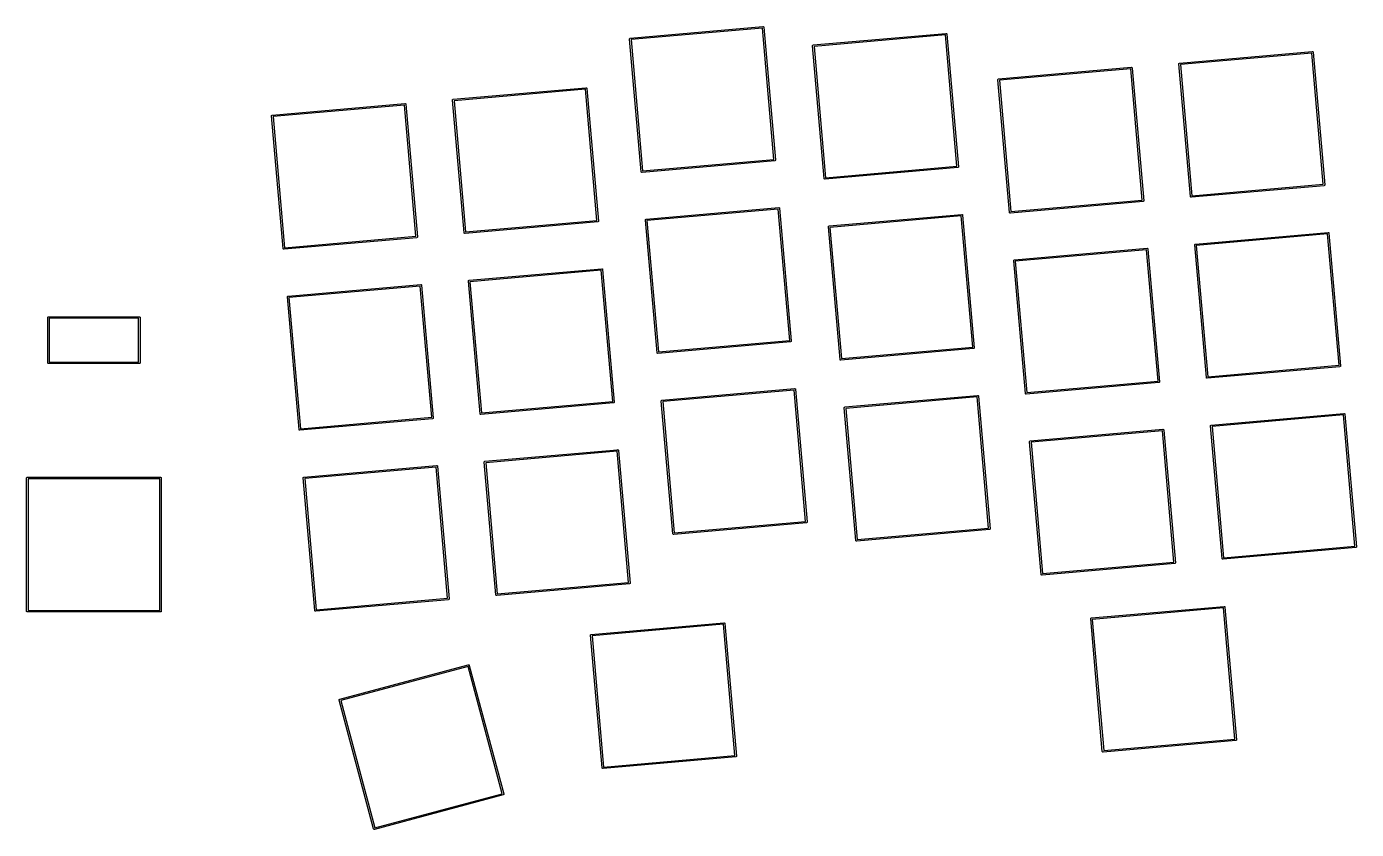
# Model space of a CAD drawing. Extents: x 75 to 340, y -186 to -102.
# Drawn here: x 200.1 to 339.5, y -185.8 to -101.7 of the extents above; entities that cross this region are included whole.
import ezdxf

# ---------------------------------------------------------------- set-up
doc = ezdxf.new("R2010")
doc.units = 0
doc.header["$MEASUREMENT"] = 0
doc.layers.add('BLACK', color=7, linetype='CONTINUOUS')

msp = doc.modelspace()

# ---------------------------------------------------------------- linework, layer by layer
at = {"layer": 'BLACK', "linetype": 'CONTINUOUS'}
for p, q in [((263.409, -102.878), (277.318, -101.661)), ((277.318, -101.661), (277.322, -101.661)), ((277.322, -101.661), (277.337, -101.661)), ((277.337, -101.661), (277.351, -101.664)), ((277.351, -101.664), (277.365, -101.67)), ((277.365, -101.67), (277.378, -101.678)), ((277.378, -101.678), (277.388, -101.689)), ((277.388, -101.689), (277.396, -101.702)), ((277.396, -101.702), (277.401, -101.714)), ((277.401, -101.714), (277.402, -101.716)), ((277.402, -101.716), (277.405, -101.73)), ((277.405, -101.73), (277.405, -101.734)), ((277.405, -101.734), (278.622, -115.643)), ((263.335, -102.946), (263.339, -102.932)), ((263.335, -102.961), (263.335, -102.946)), ((263.336, -102.965), (263.335, -102.961)), ((264.553, -116.874), (263.336, -102.965)), ((263.339, -102.932), (263.344, -102.918)), ((263.344, -102.918), (263.353, -102.905)), ((263.353, -102.905), (263.364, -102.895)), ((263.364, -102.895), (263.376, -102.887)), ((263.376, -102.887), (263.39, -102.881)), ((263.39, -102.881), (263.401, -102.879)), ((263.401, -102.879), (263.405, -102.878)), ((263.401, -102.879), (263.401, -102.879)), ((263.405, -102.878), (263.409, -102.878)), ((277.259, -101.82), (263.494, -103.024)), ((263.494, -103.024), (264.698, -116.789)), ((278.463, -115.585), (277.259, -101.82)), ((282.594, -103.59), (296.503, -102.373)), ((296.444, -102.531), (282.679, -103.736)), ((297.648, -116.296), (296.444, -102.531)), ((296.503, -102.373), (296.507, -102.373)), ((296.507, -102.373), (296.522, -102.373)), ((296.522, -102.373), (296.536, -102.376)), ((296.536, -102.376), (296.55, -102.382)), ((296.55, -102.382), (296.563, -102.39)), ((296.563, -102.39), (296.573, -102.401)), ((296.573, -102.401), (296.581, -102.413)), ((296.581, -102.413), (296.586, -102.426)), ((296.586, -102.426), (296.587, -102.427)), ((296.587, -102.427), (296.59, -102.442)), ((296.59, -102.442), (296.59, -102.446)), ((296.59, -102.446), (297.807, -116.355)), ((282.52, -103.673), (282.521, -103.658)), ((282.521, -103.677), (282.52, -103.673)), ((282.521, -103.658), (282.524, -103.643)), ((283.738, -117.586), (282.521, -103.677)), ((282.524, -103.643), (282.53, -103.63)), ((282.53, -103.63), (282.538, -103.617)), ((282.538, -103.617), (282.549, -103.607)), ((282.549, -103.607), (282.561, -103.598)), ((282.561, -103.598), (282.575, -103.593)), ((282.575, -103.593), (282.586, -103.591)), ((282.586, -103.591), (282.59, -103.59)), ((282.586, -103.591), (282.586, -103.591)), ((282.59, -103.59), (282.594, -103.59)), ((282.679, -103.736), (283.883, -117.501)), ((321.005, -105.488), (334.915, -104.271)), ((334.856, -104.43), (321.091, -105.634)), ((336.06, -118.195), (334.856, -104.43)), ((334.915, -104.271), (334.918, -104.271)), ((334.918, -104.271), (334.933, -104.271)), ((334.933, -104.271), (334.948, -104.274)), ((334.948, -104.274), (334.962, -104.28)), ((334.962, -104.28), (334.974, -104.288)), ((334.974, -104.288), (334.985, -104.299)), ((334.985, -104.299), (334.993, -104.312)), ((334.993, -104.312), (334.998, -104.324)), ((334.998, -104.324), (334.999, -104.326)), ((334.999, -104.326), (335.001, -104.34)), ((335.001, -104.34), (335.001, -104.344)), ((335.001, -104.344), (336.218, -118.253)), ((302.028, -107.149), (315.937, -105.932)), ((315.937, -105.932), (315.941, -105.931)), ((315.941, -105.931), (315.956, -105.931)), ((315.956, -105.931), (315.971, -105.934)), ((315.971, -105.934), (315.984, -105.94)), ((315.984, -105.94), (315.997, -105.949)), ((315.997, -105.949), (316.007, -105.959)), ((316.007, -105.959), (316.015, -105.972)), ((320.932, -105.556), (320.935, -105.542)), ((320.932, -105.571), (320.932, -105.556)), ((320.933, -105.575), (320.932, -105.571)), ((322.15, -119.484), (320.933, -105.575)), ((320.935, -105.542), (320.941, -105.528)), ((320.941, -105.528), (320.95, -105.515)), ((320.95, -105.515), (320.96, -105.505)), ((320.96, -105.505), (320.973, -105.497)), ((320.973, -105.497), (320.987, -105.491)), ((320.987, -105.491), (320.998, -105.489)), ((320.998, -105.489), (321.002, -105.488)), ((320.998, -105.489), (320.998, -105.489)), ((321.002, -105.488), (321.005, -105.488)), ((321.091, -105.634), (322.295, -119.399)), ((301.954, -107.232), (301.955, -107.217)), ((301.955, -107.235), (301.954, -107.232)), ((301.955, -107.217), (301.958, -107.202)), ((303.172, -121.145), (301.955, -107.235)), ((301.958, -107.202), (301.964, -107.188)), ((301.964, -107.188), (301.972, -107.176)), ((301.972, -107.176), (301.983, -107.165)), ((301.983, -107.165), (301.995, -107.157)), ((301.995, -107.157), (302.009, -107.151)), ((302.009, -107.151), (302.02, -107.149)), ((302.02, -107.149), (302.02, -107.149)), ((302.02, -107.149), (302.024, -107.149)), ((302.024, -107.149), (302.028, -107.149)), ((315.878, -106.09), (302.113, -107.294)), ((302.113, -107.294), (303.318, -121.059)), ((317.083, -119.855), (315.878, -106.09)), ((316.015, -105.972), (316.02, -105.984)), ((316.02, -105.984), (316.021, -105.986)), ((316.021, -105.986), (316.024, -106.001)), ((316.024, -106.001), (316.024, -106.004)), ((316.024, -106.004), (317.241, -119.914)), ((244.846, -109.283), (258.756, -108.066)), ((258.697, -108.224), (244.932, -109.428)), ((259.901, -121.989), (258.697, -108.224)), ((258.756, -108.066), (258.759, -108.065)), ((258.759, -108.065), (258.774, -108.066)), ((258.774, -108.066), (258.789, -108.069)), ((258.789, -108.069), (258.803, -108.075)), ((258.803, -108.075), (258.815, -108.083)), ((258.815, -108.083), (258.826, -108.094)), ((258.826, -108.094), (258.834, -108.106)), ((258.834, -108.106), (258.839, -108.119)), ((258.839, -108.119), (258.84, -108.12)), ((258.84, -108.12), (258.842, -108.135)), ((258.842, -108.135), (258.842, -108.139)), ((258.842, -108.139), (260.059, -122.048)), ((225.869, -110.943), (239.778, -109.726)), ((239.719, -109.885), (225.954, -111.089)), ((240.923, -123.65), (239.719, -109.885)), ((239.778, -109.726), (239.782, -109.726)), ((239.782, -109.726), (239.797, -109.726)), ((239.797, -109.726), (239.812, -109.729)), ((239.812, -109.729), (239.825, -109.735)), ((239.825, -109.735), (239.838, -109.743)), ((239.838, -109.743), (239.848, -109.754)), ((239.848, -109.754), (239.856, -109.767)), ((239.856, -109.767), (239.861, -109.779)), ((239.861, -109.779), (239.862, -109.781)), ((239.862, -109.781), (239.865, -109.795)), ((239.865, -109.795), (239.865, -109.799)), ((239.865, -109.799), (241.082, -123.708)), ((244.773, -109.351), (244.776, -109.336)), ((244.773, -109.366), (244.773, -109.351)), ((244.774, -109.37), (244.773, -109.366)), ((245.99, -123.279), (244.774, -109.37)), ((244.776, -109.336), (244.782, -109.322)), ((244.782, -109.322), (244.79, -109.31)), ((244.79, -109.31), (244.801, -109.3)), ((244.801, -109.3), (244.814, -109.291)), ((244.814, -109.291), (244.828, -109.286)), ((244.828, -109.286), (244.839, -109.284)), ((244.839, -109.284), (244.842, -109.283)), ((244.839, -109.284), (244.839, -109.284)), ((244.842, -109.283), (244.846, -109.283)), ((244.932, -109.428), (246.136, -123.194)), ((225.795, -111.026), (225.796, -111.011)), ((225.796, -111.03), (225.795, -111.026)), ((225.796, -111.011), (225.799, -110.997)), ((227.013, -124.939), (225.796, -111.03)), ((225.799, -110.997), (225.805, -110.983)), ((225.805, -110.983), (225.813, -110.97)), ((225.813, -110.97), (225.824, -110.96)), ((225.824, -110.96), (225.836, -110.952)), ((225.836, -110.952), (225.85, -110.946)), ((225.85, -110.946), (225.861, -110.944)), ((225.861, -110.944), (225.865, -110.943)), ((225.861, -110.944), (225.861, -110.944)), ((225.865, -110.943), (225.869, -110.943)), ((225.954, -111.089), (227.158, -124.854)), ((264.698, -116.789), (278.463, -115.585)), ((278.567, -115.727), (278.556, -115.729)), ((278.581, -115.722), (278.567, -115.727)), ((278.594, -115.714), (278.581, -115.722)), ((278.605, -115.703), (278.594, -115.714)), ((278.613, -115.691), (278.605, -115.703)), ((278.619, -115.677), (278.613, -115.691)), ((278.622, -115.662), (278.619, -115.677)), ((278.622, -115.643), (278.622, -115.647)), ((278.622, -115.647), (278.622, -115.662)), ((264.553, -116.878), (264.553, -116.874)), ((264.554, -116.882), (264.553, -116.878)), ((264.556, -116.893), (264.554, -116.882)), ((264.554, -116.882), (264.554, -116.882)), ((264.561, -116.907), (264.556, -116.893)), ((264.569, -116.919), (264.561, -116.907)), ((264.58, -116.93), (264.569, -116.919)), ((264.592, -116.939), (264.58, -116.93)), ((264.606, -116.944), (264.592, -116.939)), ((264.621, -116.947), (264.606, -116.944)), ((264.636, -116.948), (264.621, -116.947)), ((264.64, -116.947), (264.636, -116.948)), ((278.549, -115.73), (264.64, -116.947)), ((278.553, -115.73), (278.549, -115.73)), ((278.556, -115.729), (278.553, -115.73)), ((278.556, -115.729), (278.556, -115.729)), ((297.734, -116.442), (283.825, -117.659)), ((283.883, -117.501), (297.648, -116.296)), ((297.738, -116.442), (297.734, -116.442)), ((297.741, -116.441), (297.738, -116.442)), ((297.752, -116.439), (297.741, -116.441)), ((297.741, -116.441), (297.741, -116.441)), ((297.766, -116.434), (297.752, -116.439)), ((297.779, -116.425), (297.766, -116.434)), ((297.79, -116.415), (297.779, -116.425)), ((297.798, -116.403), (297.79, -116.415)), ((297.804, -116.389), (297.798, -116.403)), ((297.807, -116.374), (297.804, -116.389)), ((297.807, -116.355), (297.807, -116.359)), ((297.807, -116.359), (297.807, -116.374)), ((283.738, -117.59), (283.738, -117.586)), ((283.739, -117.594), (283.738, -117.59)), ((283.741, -117.605), (283.739, -117.594)), ((283.739, -117.594), (283.739, -117.594)), ((283.746, -117.619), (283.741, -117.605)), ((283.754, -117.631), (283.746, -117.619)), ((283.765, -117.642), (283.754, -117.631)), ((283.777, -117.65), (283.765, -117.642)), ((283.791, -117.656), (283.777, -117.65)), ((283.806, -117.659), (283.791, -117.656)), ((283.821, -117.66), (283.806, -117.659)), ((283.825, -117.659), (283.821, -117.66)), ((336.146, -118.34), (322.236, -119.557)), ((322.295, -119.399), (336.06, -118.195)), ((336.149, -118.34), (336.146, -118.34)), ((336.153, -118.339), (336.149, -118.34)), ((336.164, -118.337), (336.153, -118.339)), ((336.153, -118.339), (336.153, -118.339)), ((336.178, -118.332), (336.164, -118.337)), ((336.191, -118.324), (336.178, -118.332)), ((336.201, -118.313), (336.191, -118.324)), ((336.21, -118.301), (336.201, -118.313)), ((336.216, -118.287), (336.21, -118.301)), ((336.219, -118.272), (336.216, -118.287)), ((336.218, -118.253), (336.219, -118.257)), ((336.219, -118.257), (336.219, -118.272)), ((303.318, -121.059), (317.083, -119.855)), ((322.15, -119.488), (322.15, -119.484)), ((322.15, -119.492), (322.15, -119.488)), ((322.152, -119.503), (322.15, -119.492)), ((322.15, -119.492), (322.15, -119.492)), ((322.158, -119.517), (322.152, -119.503)), ((322.166, -119.529), (322.158, -119.517)), ((322.177, -119.54), (322.166, -119.529)), ((322.189, -119.549), (322.177, -119.54)), ((322.203, -119.554), (322.189, -119.549)), ((322.217, -119.558), (322.203, -119.554)), ((322.232, -119.558), (322.217, -119.558)), ((322.236, -119.557), (322.232, -119.558)), ((265.069, -121.856), (278.978, -120.639)), ((278.919, -120.797), (265.154, -122.001)), ((280.124, -134.562), (278.919, -120.797)), ((278.978, -120.639), (278.982, -120.638)), ((278.982, -120.638), (278.997, -120.638)), ((278.997, -120.638), (279.012, -120.641)), ((279.012, -120.641), (279.026, -120.647)), ((279.026, -120.647), (279.038, -120.656)), ((279.038, -120.656), (279.048, -120.667)), ((279.048, -120.667), (279.057, -120.679)), ((279.057, -120.679), (279.062, -120.691)), ((279.062, -120.691), (279.062, -120.693)), ((279.062, -120.693), (279.065, -120.708)), ((279.065, -120.708), (279.065, -120.712)), ((279.065, -120.712), (280.282, -134.621)), ((303.172, -121.148), (303.172, -121.145)), ((303.173, -121.152), (303.172, -121.148)), ((303.175, -121.163), (303.173, -121.152)), ((303.173, -121.152), (303.173, -121.152)), ((303.18, -121.177), (303.175, -121.163)), ((303.189, -121.19), (303.18, -121.177)), ((303.199, -121.2), (303.189, -121.19)), ((303.211, -121.209), (303.199, -121.2)), ((303.225, -121.215), (303.211, -121.209)), ((303.24, -121.218), (303.225, -121.215)), ((303.255, -121.218), (303.24, -121.218)), ((303.259, -121.217), (303.255, -121.218)), ((317.168, -120), (303.259, -121.217)), ((317.172, -120), (317.168, -120)), ((317.175, -120), (317.172, -120)), ((317.187, -119.998), (317.175, -120)), ((317.175, -120), (317.175, -120)), ((317.2, -119.992), (317.187, -119.998)), ((317.213, -119.984), (317.2, -119.992)), ((317.224, -119.973), (317.213, -119.984)), ((317.232, -119.961), (317.224, -119.973)), ((317.238, -119.947), (317.232, -119.961)), ((317.241, -119.933), (317.238, -119.947)), ((317.241, -119.914), (317.241, -119.918)), ((317.241, -119.918), (317.241, -119.933)), ((259.986, -122.135), (246.077, -123.352)), ((246.136, -123.194), (259.901, -121.989)), ((259.99, -122.135), (259.986, -122.135)), ((259.994, -122.134), (259.99, -122.135)), ((260.005, -122.132), (259.994, -122.134)), ((259.994, -122.134), (259.994, -122.134)), ((260.019, -122.126), (260.005, -122.132)), ((260.031, -122.118), (260.019, -122.126)), ((260.042, -122.108), (260.031, -122.118)), ((260.051, -122.095), (260.042, -122.108)), ((260.057, -122.082), (260.051, -122.095)), ((260.06, -122.067), (260.057, -122.082)), ((260.059, -122.048), (260.06, -122.052)), ((260.06, -122.052), (260.06, -122.067)), ((264.996, -121.924), (264.999, -121.909)), ((264.996, -121.939), (264.996, -121.924)), ((264.996, -121.942), (264.996, -121.939)), ((266.213, -135.852), (264.996, -121.942)), ((264.999, -121.909), (265.005, -121.895)), ((265.005, -121.895), (265.013, -121.883)), ((265.013, -121.883), (265.024, -121.872)), ((265.024, -121.872), (265.037, -121.864)), ((265.037, -121.864), (265.05, -121.859)), ((265.05, -121.859), (265.062, -121.856)), ((265.062, -121.856), (265.062, -121.856)), ((265.062, -121.856), (265.065, -121.856)), ((265.065, -121.856), (265.069, -121.856)), ((265.154, -122.001), (266.359, -135.766)), ((284.181, -122.636), (284.184, -122.621)), ((284.181, -122.651), (284.181, -122.636)), ((284.181, -122.654), (284.181, -122.651)), ((285.398, -136.564), (284.181, -122.654)), ((284.184, -122.621), (284.19, -122.607)), ((284.19, -122.607), (284.198, -122.595)), ((284.198, -122.595), (284.209, -122.584)), ((284.209, -122.584), (284.222, -122.576)), ((284.222, -122.576), (284.236, -122.57)), ((284.236, -122.57), (284.247, -122.568)), ((284.247, -122.568), (284.247, -122.568)), ((284.247, -122.568), (284.25, -122.568)), ((284.25, -122.568), (284.254, -122.568)), ((284.254, -122.568), (298.163, -121.351)), ((298.105, -121.509), (284.339, -122.713)), ((299.309, -135.274), (298.105, -121.509)), ((298.163, -121.351), (298.167, -121.35)), ((298.167, -121.35), (298.182, -121.35)), ((298.182, -121.35), (298.197, -121.353)), ((298.197, -121.353), (298.211, -121.359)), ((298.211, -121.359), (298.223, -121.368)), ((298.223, -121.368), (298.234, -121.378)), ((298.234, -121.378), (298.242, -121.391)), ((298.242, -121.391), (298.247, -121.403)), ((298.247, -121.403), (298.247, -121.405)), ((298.247, -121.405), (298.25, -121.42)), ((298.25, -121.42), (298.25, -121.423)), ((298.25, -121.423), (299.467, -135.333)), ((241.009, -123.795), (227.1, -125.012)), ((227.158, -124.854), (240.923, -123.65)), ((241.013, -123.795), (241.009, -123.795)), ((241.016, -123.794), (241.013, -123.795)), ((241.027, -123.792), (241.016, -123.794)), ((241.016, -123.794), (241.016, -123.794)), ((241.041, -123.787), (241.027, -123.792)), ((241.054, -123.779), (241.041, -123.787)), ((241.065, -123.768), (241.054, -123.779)), ((241.073, -123.756), (241.065, -123.768)), ((241.079, -123.742), (241.073, -123.756)), ((241.082, -123.727), (241.079, -123.742)), ((241.082, -123.708), (241.082, -123.712)), ((241.082, -123.712), (241.082, -123.727)), ((245.99, -123.283), (245.99, -123.279)), ((245.991, -123.286), (245.99, -123.283)), ((245.993, -123.297), (245.991, -123.286)), ((245.991, -123.286), (245.991, -123.286)), ((245.999, -123.311), (245.993, -123.297)), ((246.007, -123.324), (245.999, -123.311)), ((246.018, -123.335), (246.007, -123.324)), ((246.03, -123.343), (246.018, -123.335)), ((246.044, -123.349), (246.03, -123.343)), ((246.058, -123.352), (246.044, -123.349)), ((246.073, -123.352), (246.058, -123.352)), ((246.077, -123.352), (246.073, -123.352)), ((284.339, -122.713), (285.544, -136.478)), ((322.666, -124.466), (336.575, -123.249)), ((336.516, -123.407), (322.751, -124.611)), ((337.72, -137.172), (336.516, -123.407)), ((336.575, -123.249), (336.579, -123.248)), ((336.579, -123.248), (336.594, -123.248)), ((336.594, -123.248), (336.608, -123.252)), ((336.608, -123.252), (336.622, -123.257)), ((336.622, -123.257), (336.635, -123.266)), ((336.635, -123.266), (336.645, -123.277)), ((336.645, -123.277), (336.653, -123.289)), ((336.653, -123.289), (336.659, -123.303)), ((336.659, -123.303), (336.661, -123.313)), ((336.661, -123.313), (336.662, -123.318)), ((336.662, -123.318), (336.662, -123.322)), ((336.662, -123.322), (337.879, -137.231)), ((227.013, -124.943), (227.013, -124.939)), ((227.014, -124.947), (227.013, -124.943)), ((227.016, -124.958), (227.014, -124.947)), ((227.014, -124.947), (227.014, -124.947)), ((227.021, -124.972), (227.016, -124.958)), ((227.029, -124.984), (227.021, -124.972)), ((227.04, -124.995), (227.029, -124.984)), ((227.052, -125.004), (227.04, -124.995)), ((227.066, -125.009), (227.052, -125.004)), ((227.081, -125.012), (227.066, -125.009)), ((227.096, -125.013), (227.081, -125.012)), ((227.1, -125.012), (227.096, -125.013)), ((303.688, -126.126), (317.598, -124.909)), ((317.539, -125.067), (303.774, -126.272)), ((318.743, -138.832), (317.539, -125.067)), ((317.598, -124.909), (317.601, -124.909)), ((317.601, -124.909), (317.616, -124.909)), ((317.616, -124.909), (317.631, -124.912)), ((317.631, -124.912), (317.645, -124.918)), ((317.645, -124.918), (317.657, -124.926)), ((317.657, -124.926), (317.668, -124.937)), ((317.668, -124.937), (317.676, -124.949)), ((317.676, -124.949), (317.681, -124.963)), ((317.681, -124.963), (317.683, -124.973)), ((317.683, -124.973), (317.684, -124.978)), ((317.684, -124.978), (317.684, -124.982)), ((317.684, -124.982), (318.901, -138.891)), ((322.592, -124.534), (322.596, -124.519)), ((322.592, -124.549), (322.592, -124.534)), ((322.593, -124.552), (322.592, -124.549)), ((323.81, -138.462), (322.593, -124.552)), ((322.596, -124.519), (322.601, -124.505)), ((322.601, -124.505), (322.61, -124.493)), ((322.61, -124.493), (322.621, -124.482)), ((322.621, -124.482), (322.633, -124.474)), ((322.633, -124.474), (322.647, -124.469)), ((322.647, -124.469), (322.658, -124.467)), ((322.658, -124.467), (322.662, -124.466)), ((322.658, -124.467), (322.658, -124.467)), ((322.662, -124.466), (322.666, -124.466)), ((322.751, -124.611), (323.955, -138.376)), ((303.615, -126.194), (303.618, -126.179)), ((303.615, -126.209), (303.615, -126.194)), ((303.615, -126.213), (303.615, -126.209)), ((304.832, -140.122), (303.615, -126.213)), ((303.618, -126.179), (303.624, -126.166)), ((303.624, -126.166), (303.632, -126.153)), ((303.632, -126.153), (303.643, -126.143)), ((303.643, -126.143), (303.656, -126.134)), ((303.656, -126.134), (303.67, -126.129)), ((303.67, -126.129), (303.681, -126.127)), ((303.681, -126.127), (303.684, -126.126)), ((303.681, -126.127), (303.681, -126.127)), ((303.684, -126.126), (303.688, -126.126)), ((303.774, -126.272), (304.978, -140.037)), ((246.451, -128.288), (246.462, -128.277)), ((246.462, -128.277), (246.474, -128.269)), ((246.474, -128.269), (246.488, -128.263)), ((246.488, -128.263), (246.499, -128.261)), ((246.499, -128.261), (246.503, -128.26)), ((246.499, -128.261), (246.499, -128.261)), ((246.503, -128.26), (246.507, -128.261)), ((246.507, -128.261), (260.416, -127.044)), ((260.357, -127.202), (246.592, -128.406)), ((261.561, -140.967), (260.357, -127.202)), ((260.416, -127.044), (260.42, -127.043)), ((260.42, -127.043), (260.435, -127.043)), ((260.435, -127.043), (260.449, -127.046)), ((260.449, -127.046), (260.463, -127.052)), ((260.463, -127.052), (260.476, -127.061)), ((260.476, -127.061), (260.486, -127.071)), ((260.486, -127.071), (260.494, -127.084)), ((260.494, -127.084), (260.499, -127.096)), ((260.499, -127.096), (260.5, -127.098)), ((260.5, -127.098), (260.503, -127.112)), ((260.503, -127.112), (260.503, -127.116)), ((260.503, -127.116), (261.719, -141.026)), ((227.529, -129.921), (241.438, -128.704)), ((241.38, -128.862), (227.615, -130.066)), ((242.584, -142.627), (241.38, -128.862)), ((241.438, -128.704), (241.442, -128.703)), ((241.442, -128.703), (241.457, -128.703)), ((241.457, -128.703), (241.472, -128.706)), ((241.472, -128.706), (241.486, -128.712)), ((241.486, -128.712), (241.498, -128.721)), ((241.498, -128.721), (241.509, -128.732)), ((241.509, -128.732), (241.517, -128.744)), ((241.517, -128.744), (241.522, -128.756)), ((241.522, -128.756), (241.522, -128.758)), ((241.522, -128.758), (241.525, -128.773)), ((241.525, -128.773), (241.525, -128.777)), ((241.525, -128.777), (242.742, -142.686)), ((246.433, -128.328), (246.436, -128.314)), ((246.433, -128.343), (246.433, -128.328)), ((246.434, -128.347), (246.433, -128.343)), ((247.651, -142.257), (246.434, -128.347)), ((246.436, -128.314), (246.442, -128.3)), ((246.442, -128.3), (246.451, -128.288)), ((246.592, -128.406), (247.796, -142.171)), ((227.456, -129.989), (227.459, -129.974)), ((227.456, -130.004), (227.456, -129.989)), ((227.456, -130.007), (227.456, -130.004)), ((228.673, -143.917), (227.456, -130.007)), ((227.459, -129.974), (227.465, -129.96)), ((227.465, -129.96), (227.473, -129.948)), ((227.473, -129.948), (227.484, -129.937)), ((227.484, -129.937), (227.497, -129.929)), ((227.497, -129.929), (227.511, -129.924)), ((227.511, -129.924), (227.522, -129.921)), ((227.522, -129.921), (227.522, -129.921)), ((227.522, -129.921), (227.525, -129.921)), ((227.525, -129.921), (227.529, -129.921)), ((227.615, -130.066), (228.819, -143.831)), ((202.332, -132.16), (202.333, -132.145)), ((202.332, -132.164), (202.332, -132.16)), ((202.332, -136.919), (202.332, -132.164)), ((202.333, -132.145), (202.337, -132.131)), ((202.337, -132.131), (202.344, -132.118)), ((202.344, -132.118), (202.354, -132.107)), ((202.354, -132.107), (202.365, -132.097)), ((202.365, -132.097), (202.378, -132.09)), ((202.378, -132.09), (202.392, -132.086)), ((202.392, -132.086), (202.403, -132.085)), ((202.403, -132.085), (202.407, -132.085)), ((202.407, -132.085), (202.411, -132.085)), ((202.411, -132.085), (211.928, -132.085)), ((202.482, -132.235), (202.482, -136.847)), ((211.857, -132.235), (202.482, -132.235)), ((211.857, -136.847), (211.857, -132.235)), ((211.928, -132.085), (211.932, -132.085)), ((211.932, -132.085), (211.936, -132.085)), ((211.936, -132.085), (211.947, -132.086)), ((211.947, -132.086), (211.961, -132.09)), ((211.961, -132.09), (211.974, -132.097)), ((211.974, -132.097), (211.985, -132.107)), ((211.985, -132.107), (211.995, -132.118)), ((211.995, -132.118), (212.002, -132.131)), ((212.002, -132.131), (212.006, -132.145)), ((212.006, -132.145), (212.008, -132.16)), ((212.008, -132.16), (212.007, -132.164)), ((212.007, -132.164), (212.007, -136.919)), ((280.209, -134.708), (266.3, -135.924)), ((266.359, -135.766), (280.124, -134.562)), ((280.213, -134.708), (280.209, -134.708)), ((280.217, -134.707), (280.213, -134.708)), ((280.228, -134.705), (280.217, -134.707)), ((280.217, -134.707), (280.217, -134.707)), ((280.242, -134.699), (280.228, -134.705)), ((280.254, -134.691), (280.242, -134.699)), ((280.265, -134.681), (280.254, -134.691)), ((280.273, -134.668), (280.265, -134.681)), ((280.279, -134.654), (280.273, -134.668)), ((280.282, -134.64), (280.279, -134.654)), ((280.282, -134.621), (280.283, -134.625)), ((280.283, -134.625), (280.282, -134.64)), ((266.213, -135.856), (266.213, -135.852)), ((266.214, -135.859), (266.213, -135.856)), ((266.216, -135.87), (266.214, -135.859)), ((266.214, -135.859), (266.214, -135.859)), ((266.222, -135.884), (266.216, -135.87)), ((266.23, -135.897), (266.222, -135.884)), ((266.24, -135.908), (266.23, -135.897)), ((266.253, -135.916), (266.24, -135.908)), ((266.266, -135.922), (266.253, -135.916)), ((266.281, -135.925), (266.266, -135.922)), ((266.296, -135.925), (266.281, -135.925)), ((266.3, -135.924), (266.296, -135.925)), ((285.398, -136.567), (285.398, -136.564)), ((285.399, -136.571), (285.398, -136.567)), ((285.401, -136.582), (285.399, -136.571)), ((285.399, -136.571), (285.399, -136.571)), ((285.407, -136.596), (285.401, -136.582)), ((285.415, -136.609), (285.407, -136.596)), ((285.425, -136.619), (285.415, -136.609)), ((285.438, -136.628), (285.425, -136.619)), ((285.451, -136.634), (285.438, -136.628)), ((285.466, -136.637), (285.451, -136.634)), ((285.481, -136.637), (285.466, -136.637)), ((285.485, -136.636), (285.481, -136.637)), ((299.394, -135.419), (285.485, -136.636)), ((285.544, -136.478), (299.309, -135.274)), ((299.398, -135.419), (299.394, -135.419)), ((299.402, -135.419), (299.398, -135.419)), ((299.413, -135.417), (299.402, -135.419)), ((299.402, -135.419), (299.402, -135.419)), ((299.427, -135.411), (299.413, -135.417)), ((299.439, -135.403), (299.427, -135.411)), ((299.45, -135.392), (299.439, -135.403)), ((299.458, -135.38), (299.45, -135.392)), ((299.464, -135.366), (299.458, -135.38)), ((299.467, -135.352), (299.464, -135.366)), ((299.467, -135.333), (299.468, -135.337)), ((299.468, -135.337), (299.467, -135.352)), ((202.332, -136.922), (202.332, -136.919)), ((202.333, -136.937), (202.332, -136.922)), ((202.337, -136.951), (202.333, -136.937)), ((202.344, -136.964), (202.337, -136.951)), ((202.354, -136.976), (202.344, -136.964)), ((202.365, -136.985), (202.354, -136.976)), ((202.378, -136.992), (202.365, -136.985)), ((202.392, -136.996), (202.378, -136.992)), ((202.407, -136.998), (202.392, -136.996)), ((202.411, -136.997), (202.407, -136.998)), ((211.928, -136.997), (202.411, -136.997)), ((202.482, -136.847), (211.857, -136.847)), ((211.932, -136.998), (211.928, -136.997)), ((211.936, -136.997), (211.932, -136.998)), ((211.947, -136.996), (211.936, -136.997)), ((211.961, -136.992), (211.947, -136.996)), ((211.974, -136.985), (211.961, -136.992)), ((211.985, -136.976), (211.974, -136.985)), ((211.995, -136.964), (211.985, -136.976)), ((212.002, -136.951), (211.995, -136.964)), ((212.006, -136.937), (212.002, -136.951)), ((212.008, -136.922), (212.006, -136.937)), ((212.007, -136.919), (212.008, -136.922)), ((337.806, -137.318), (323.896, -138.535)), ((323.955, -138.376), (337.72, -137.172)), ((337.81, -137.318), (337.806, -137.318)), ((337.813, -137.317), (337.81, -137.318)), ((337.824, -137.315), (337.813, -137.317)), ((337.813, -137.317), (337.813, -137.317)), ((337.838, -137.309), (337.824, -137.315)), ((337.851, -137.301), (337.838, -137.309)), ((337.862, -137.291), (337.851, -137.301)), ((337.87, -137.278), (337.862, -137.291)), ((337.876, -137.264), (337.87, -137.278)), ((337.879, -137.25), (337.876, -137.264)), ((337.879, -137.231), (337.879, -137.235)), ((337.879, -137.235), (337.879, -137.25)), ((318.828, -138.978), (304.919, -140.195)), ((304.978, -140.037), (318.743, -138.832)), ((318.832, -138.978), (318.828, -138.978)), ((318.836, -138.977), (318.832, -138.978)), ((318.847, -138.975), (318.836, -138.977)), ((318.836, -138.977), (318.836, -138.977)), ((318.861, -138.97), (318.847, -138.975)), ((318.873, -138.961), (318.861, -138.97)), ((318.884, -138.951), (318.873, -138.961)), ((318.893, -138.939), (318.884, -138.951)), ((318.898, -138.925), (318.893, -138.939)), ((318.902, -138.91), (318.898, -138.925)), ((318.901, -138.891), (318.902, -138.895)), ((318.902, -138.895), (318.902, -138.91)), ((323.81, -138.466), (323.81, -138.462)), ((323.811, -138.469), (323.81, -138.466)), ((323.813, -138.48), (323.811, -138.469)), ((323.811, -138.469), (323.811, -138.469)), ((323.818, -138.494), (323.813, -138.48)), ((323.826, -138.507), (323.818, -138.494)), ((323.837, -138.518), (323.826, -138.507)), ((323.849, -138.526), (323.837, -138.518)), ((323.863, -138.532), (323.849, -138.526)), ((323.878, -138.535), (323.863, -138.532)), ((323.893, -138.535), (323.878, -138.535)), ((323.896, -138.535), (323.893, -138.535)), ((266.729, -140.833), (280.639, -139.616)), ((280.58, -139.775), (266.815, -140.979)), ((281.784, -153.54), (280.58, -139.775)), ((280.639, -139.616), (280.642, -139.616)), ((280.642, -139.616), (280.657, -139.616)), ((280.657, -139.616), (280.672, -139.619)), ((280.672, -139.619), (280.686, -139.625)), ((280.686, -139.625), (280.698, -139.633)), ((280.698, -139.633), (280.709, -139.644)), ((280.709, -139.644), (280.717, -139.657)), ((280.717, -139.657), (280.722, -139.669)), ((280.722, -139.669), (280.723, -139.671)), ((280.723, -139.671), (280.725, -139.685)), ((280.725, -139.685), (280.725, -139.689)), ((280.725, -139.689), (281.942, -153.598)), ((285.914, -141.545), (299.824, -140.328)), ((299.765, -140.486), (286, -141.691)), ((300.969, -154.251), (299.765, -140.486)), ((299.824, -140.328), (299.827, -140.328)), ((299.827, -140.328), (299.842, -140.328)), ((299.842, -140.328), (299.857, -140.331)), ((299.857, -140.331), (299.871, -140.337)), ((299.871, -140.337), (299.883, -140.345)), ((299.883, -140.345), (299.894, -140.356)), ((299.894, -140.356), (299.902, -140.369)), ((299.902, -140.369), (299.907, -140.381)), ((299.907, -140.381), (299.908, -140.382)), ((299.908, -140.382), (299.91, -140.397)), ((299.91, -140.397), (299.91, -140.401)), ((299.91, -140.401), (301.127, -154.31)), ((304.832, -140.126), (304.832, -140.122)), ((304.833, -140.13), (304.832, -140.126)), ((304.835, -140.141), (304.833, -140.13)), ((304.833, -140.13), (304.833, -140.13)), ((304.841, -140.155), (304.835, -140.141)), ((304.849, -140.167), (304.841, -140.155)), ((304.859, -140.178), (304.849, -140.167)), ((304.872, -140.186), (304.859, -140.178)), ((304.886, -140.192), (304.872, -140.186)), ((304.9, -140.195), (304.886, -140.192)), ((304.915, -140.196), (304.9, -140.195)), ((304.919, -140.195), (304.915, -140.196)), ((261.647, -141.112), (247.737, -142.329)), ((247.796, -142.171), (261.561, -140.967)), ((261.651, -141.112), (261.647, -141.112)), ((261.654, -141.112), (261.651, -141.112)), ((261.665, -141.11), (261.654, -141.112)), ((261.654, -141.112), (261.654, -141.112)), ((261.679, -141.104), (261.665, -141.11)), ((261.692, -141.096), (261.679, -141.104)), ((261.703, -141.085), (261.692, -141.096)), ((261.711, -141.073), (261.703, -141.085)), ((261.717, -141.059), (261.711, -141.073)), ((261.72, -141.044), (261.717, -141.059)), ((261.719, -141.026), (261.72, -141.029)), ((261.72, -141.029), (261.72, -141.044)), ((266.656, -140.901), (266.659, -140.887)), ((266.656, -140.916), (266.656, -140.901)), ((266.657, -140.92), (266.656, -140.916)), ((267.874, -154.829), (266.657, -140.92)), ((266.659, -140.887), (266.665, -140.873)), ((266.665, -140.873), (266.674, -140.86)), ((266.674, -140.86), (266.684, -140.85)), ((266.684, -140.85), (266.697, -140.842)), ((266.697, -140.842), (266.711, -140.836)), ((266.711, -140.836), (266.722, -140.834)), ((266.722, -140.834), (266.726, -140.833)), ((266.722, -140.834), (266.722, -140.834)), ((266.726, -140.833), (266.729, -140.833)), ((266.815, -140.979), (268.019, -154.744)), ((285.841, -141.613), (285.844, -141.598)), ((285.841, -141.628), (285.841, -141.613)), ((285.842, -141.632), (285.841, -141.628)), ((287.059, -155.541), (285.842, -141.632)), ((285.844, -141.598), (285.85, -141.585)), ((285.85, -141.585), (285.859, -141.572)), ((285.859, -141.572), (285.869, -141.562)), ((285.869, -141.562), (285.882, -141.554)), ((285.882, -141.554), (285.896, -141.548)), ((285.896, -141.548), (285.907, -141.546)), ((285.907, -141.546), (285.911, -141.545)), ((285.907, -141.546), (285.907, -141.546)), ((285.911, -141.545), (285.914, -141.545)), ((286, -141.691), (287.204, -155.456)), ((242.669, -142.773), (228.76, -143.989)), ((228.819, -143.831), (242.584, -142.627)), ((242.673, -142.773), (242.669, -142.773)), ((242.677, -142.772), (242.673, -142.773)), ((242.688, -142.77), (242.677, -142.772)), ((242.677, -142.772), (242.677, -142.772)), ((242.702, -142.764), (242.688, -142.77)), ((242.714, -142.756), (242.702, -142.764)), ((242.725, -142.746), (242.714, -142.756)), ((242.733, -142.733), (242.725, -142.746)), ((242.739, -142.719), (242.733, -142.733)), ((242.742, -142.705), (242.739, -142.719)), ((242.742, -142.686), (242.743, -142.69)), ((242.743, -142.69), (242.742, -142.705)), ((247.651, -142.26), (247.651, -142.257)), ((247.651, -142.264), (247.651, -142.26)), ((247.654, -142.275), (247.651, -142.264)), ((247.651, -142.264), (247.651, -142.264)), ((247.659, -142.289), (247.654, -142.275)), ((247.667, -142.302), (247.659, -142.289)), ((247.678, -142.312), (247.667, -142.302)), ((247.69, -142.321), (247.678, -142.312)), ((247.704, -142.327), (247.69, -142.321)), ((247.719, -142.33), (247.704, -142.327)), ((247.734, -142.33), (247.719, -142.33)), ((247.737, -142.329), (247.734, -142.33)), ((324.253, -143.511), (324.256, -143.497)), ((324.253, -143.526), (324.253, -143.511)), ((324.253, -143.53), (324.253, -143.526)), ((325.47, -157.439), (324.253, -143.53)), ((324.256, -143.497), (324.262, -143.483)), ((324.262, -143.483), (324.27, -143.47)), ((324.27, -143.47), (324.281, -143.46)), ((324.281, -143.46), (324.294, -143.452)), ((324.294, -143.452), (324.307, -143.446)), ((324.307, -143.446), (324.319, -143.444)), ((324.319, -143.444), (324.322, -143.443)), ((324.319, -143.444), (324.319, -143.444)), ((324.322, -143.443), (324.326, -143.443)), ((324.326, -143.443), (338.235, -142.226)), ((338.176, -142.385), (324.411, -143.589)), ((324.411, -143.589), (325.616, -157.354)), ((339.381, -156.15), (338.176, -142.385)), ((338.235, -142.226), (338.239, -142.226)), ((338.239, -142.226), (338.254, -142.226)), ((338.254, -142.226), (338.269, -142.229)), ((338.269, -142.229), (338.283, -142.235)), ((338.283, -142.235), (338.295, -142.243)), ((338.295, -142.243), (338.305, -142.254)), ((338.305, -142.254), (338.314, -142.267)), ((338.314, -142.267), (338.318, -142.277)), ((338.318, -142.277), (338.319, -142.281)), ((338.319, -142.281), (338.322, -142.295)), ((338.322, -142.295), (338.322, -142.299)), ((338.322, -142.299), (339.539, -156.209)), ((228.673, -143.921), (228.673, -143.917)), ((228.674, -143.924), (228.673, -143.921)), ((228.676, -143.935), (228.674, -143.924)), ((228.674, -143.924), (228.674, -143.924)), ((228.682, -143.949), (228.676, -143.935)), ((228.69, -143.962), (228.682, -143.949)), ((228.7, -143.973), (228.69, -143.962)), ((228.713, -143.981), (228.7, -143.973)), ((228.727, -143.987), (228.713, -143.981)), ((228.741, -143.99), (228.727, -143.987)), ((228.756, -143.99), (228.741, -143.99)), ((228.76, -143.989), (228.756, -143.99)), ((305.348, -145.104), (319.258, -143.887)), ((319.199, -144.045), (305.434, -145.249)), ((320.403, -157.81), (319.199, -144.045)), ((319.258, -143.887), (319.262, -143.886)), ((319.262, -143.886), (319.277, -143.886)), ((319.277, -143.886), (319.291, -143.889)), ((319.291, -143.889), (319.305, -143.895)), ((319.305, -143.895), (319.317, -143.904)), ((319.317, -143.904), (319.328, -143.914)), ((319.328, -143.914), (319.336, -143.927)), ((319.336, -143.927), (319.34, -143.937)), ((319.34, -143.937), (319.342, -143.941)), ((319.342, -143.941), (319.344, -143.956)), ((319.344, -143.956), (319.344, -143.959)), ((319.344, -143.959), (320.561, -157.869)), ((248.167, -147.238), (262.076, -146.021)), ((262.017, -146.179), (248.252, -147.384)), ((263.222, -159.944), (262.017, -146.179)), ((262.076, -146.021), (262.08, -146.02)), ((262.08, -146.02), (262.095, -146.021)), ((262.095, -146.021), (262.11, -146.024)), ((262.11, -146.024), (262.123, -146.03)), ((262.123, -146.03), (262.136, -146.038)), ((262.136, -146.038), (262.146, -146.049)), ((262.146, -146.049), (262.155, -146.061)), ((262.155, -146.061), (262.159, -146.074)), ((262.159, -146.074), (262.16, -146.075)), ((262.16, -146.075), (262.163, -146.09)), ((262.163, -146.09), (262.163, -146.094)), ((262.163, -146.094), (263.38, -160.003)), ((305.275, -145.172), (305.278, -145.157)), ((305.275, -145.187), (305.275, -145.172)), ((305.276, -145.19), (305.275, -145.187)), ((306.493, -159.1), (305.276, -145.19)), ((305.278, -145.157), (305.284, -145.143)), ((305.284, -145.143), (305.293, -145.131)), ((305.293, -145.131), (305.303, -145.12)), ((305.303, -145.12), (305.316, -145.112)), ((305.316, -145.112), (305.33, -145.106)), ((305.33, -145.106), (305.341, -145.104)), ((305.341, -145.104), (305.341, -145.104)), ((305.341, -145.104), (305.345, -145.104)), ((305.345, -145.104), (305.348, -145.104)), ((305.434, -145.249), (306.638, -159.014)), ((229.189, -148.898), (243.099, -147.681)), ((243.099, -147.681), (243.102, -147.681)), ((243.102, -147.681), (243.117, -147.681)), ((243.117, -147.681), (243.132, -147.684)), ((243.132, -147.684), (243.146, -147.69)), ((243.146, -147.69), (243.158, -147.698)), ((243.158, -147.698), (243.169, -147.709)), ((243.169, -147.709), (243.177, -147.722)), ((243.177, -147.722), (243.182, -147.734)), ((243.182, -147.734), (243.183, -147.736)), ((243.183, -147.736), (243.185, -147.75)), ((243.185, -147.75), (243.185, -147.754)), ((243.185, -147.754), (244.402, -161.663)), ((248.094, -147.306), (248.097, -147.291)), ((248.094, -147.321), (248.094, -147.306)), ((248.094, -147.325), (248.094, -147.321)), ((249.311, -161.234), (248.094, -147.325)), ((248.097, -147.291), (248.103, -147.277)), ((248.103, -147.277), (248.111, -147.265)), ((248.111, -147.265), (248.122, -147.255)), ((248.122, -147.255), (248.134, -147.246)), ((248.134, -147.246), (248.148, -147.241)), ((248.148, -147.241), (248.159, -147.239)), ((248.159, -147.239), (248.163, -147.238)), ((248.159, -147.239), (248.159, -147.239)), ((248.163, -147.238), (248.167, -147.238)), ((248.252, -147.384), (249.457, -161.149)), ((200.108, -148.987), (200.109, -148.972)), ((200.108, -148.991), (200.108, -148.987)), ((200.108, -162.954), (200.108, -148.991)), ((200.109, -148.972), (200.113, -148.958)), ((200.113, -148.958), (200.12, -148.945)), ((200.12, -148.945), (200.13, -148.933)), ((200.13, -148.933), (200.142, -148.924)), ((200.142, -148.924), (200.155, -148.917)), ((200.155, -148.917), (200.169, -148.912)), ((200.169, -148.912), (200.18, -148.911)), ((200.18, -148.911), (200.184, -148.911)), ((200.184, -148.911), (200.188, -148.911)), ((200.188, -148.911), (214.15, -148.911)), ((200.26, -149.064), (200.26, -162.881)), ((214.078, -149.064), (200.26, -149.064)), ((214.078, -162.881), (214.078, -149.064)), ((214.15, -148.911), (214.154, -148.911)), ((214.154, -148.911), (214.158, -148.911)), ((214.158, -148.911), (214.169, -148.912)), ((214.169, -148.912), (214.183, -148.917)), ((214.183, -148.917), (214.197, -148.924)), ((214.197, -148.924), (214.208, -148.933)), ((214.208, -148.933), (214.218, -148.945)), ((214.218, -148.945), (214.225, -148.958)), ((214.225, -148.958), (214.229, -148.972)), ((214.229, -148.972), (214.231, -148.987)), ((214.231, -148.987), (214.23, -148.991)), ((214.23, -148.991), (214.23, -162.954)), ((229.116, -148.966), (229.119, -148.952)), ((229.116, -148.981), (229.116, -148.966)), ((229.117, -148.985), (229.116, -148.981)), ((230.334, -162.894), (229.117, -148.985)), ((229.119, -148.952), (229.125, -148.938)), ((229.125, -148.938), (229.134, -148.925)), ((229.134, -148.925), (229.144, -148.915)), ((229.144, -148.915), (229.157, -148.907)), ((229.157, -148.907), (229.171, -148.901)), ((229.171, -148.901), (229.182, -148.899)), ((229.182, -148.899), (229.186, -148.898)), ((229.182, -148.899), (229.182, -148.899)), ((229.186, -148.898), (229.189, -148.898)), ((243.04, -147.84), (229.275, -149.044)), ((229.275, -149.044), (230.479, -162.809)), ((244.244, -161.605), (243.04, -147.84)), ((281.87, -153.685), (267.96, -154.902)), ((268.019, -154.744), (281.784, -153.54)), ((281.873, -153.685), (281.87, -153.685)), ((281.877, -153.684), (281.873, -153.685)), ((281.888, -153.682), (281.877, -153.684)), ((281.877, -153.684), (281.877, -153.684)), ((281.902, -153.677), (281.888, -153.682)), ((281.915, -153.669), (281.902, -153.677)), ((281.925, -153.658), (281.915, -153.669)), ((281.934, -153.646), (281.925, -153.658)), ((281.94, -153.632), (281.934, -153.646)), ((281.943, -153.617), (281.94, -153.632)), ((281.942, -153.598), (281.943, -153.602)), ((281.943, -153.602), (281.943, -153.617)), ((301.055, -154.397), (287.145, -155.614)), ((287.204, -155.456), (300.969, -154.251)), ((301.058, -154.397), (301.055, -154.397)), ((301.062, -154.396), (301.058, -154.397)), ((301.073, -154.394), (301.062, -154.396)), ((301.062, -154.396), (301.062, -154.396)), ((301.087, -154.389), (301.073, -154.394)), ((301.1, -154.38), (301.087, -154.389)), ((301.11, -154.37), (301.1, -154.38)), ((301.119, -154.358), (301.11, -154.37)), ((301.125, -154.344), (301.119, -154.358)), ((301.128, -154.329), (301.125, -154.344)), ((301.127, -154.31), (301.128, -154.314)), ((301.128, -154.314), (301.128, -154.329)), ((267.874, -154.833), (267.874, -154.829)), ((267.874, -154.837), (267.874, -154.833)), ((267.876, -154.848), (267.874, -154.837)), ((267.874, -154.837), (267.874, -154.837)), ((267.882, -154.862), (267.876, -154.848)), ((267.89, -154.874), (267.882, -154.862)), ((267.901, -154.885), (267.89, -154.874)), ((267.913, -154.894), (267.901, -154.885)), ((267.927, -154.899), (267.913, -154.894)), ((267.941, -154.903), (267.927, -154.899)), ((267.956, -154.903), (267.941, -154.903)), ((267.96, -154.902), (267.956, -154.903)), ((287.059, -155.545), (287.059, -155.541)), ((287.059, -155.549), (287.059, -155.545)), ((287.061, -155.56), (287.059, -155.549)), ((287.059, -155.549), (287.059, -155.549)), ((287.067, -155.574), (287.061, -155.56)), ((287.075, -155.586), (287.067, -155.574)), ((287.086, -155.597), (287.075, -155.586)), ((287.098, -155.605), (287.086, -155.597)), ((287.112, -155.611), (287.098, -155.605)), ((287.126, -155.614), (287.112, -155.611)), ((287.142, -155.615), (287.126, -155.614)), ((287.145, -155.614), (287.142, -155.615)), ((325.616, -157.354), (339.381, -156.15)), ((325.47, -157.443), (325.47, -157.439)), ((325.471, -157.447), (325.47, -157.443)), ((325.473, -157.458), (325.471, -157.447)), ((325.471, -157.447), (325.471, -157.447)), ((325.479, -157.472), (325.473, -157.458)), ((325.487, -157.484), (325.479, -157.472)), ((325.497, -157.495), (325.487, -157.484)), ((325.51, -157.504), (325.497, -157.495)), ((325.523, -157.509), (325.51, -157.504)), ((325.538, -157.513), (325.523, -157.509)), ((325.553, -157.513), (325.538, -157.513)), ((325.557, -157.512), (325.553, -157.513)), ((339.466, -156.295), (325.557, -157.512)), ((339.47, -156.295), (339.466, -156.295)), ((339.474, -156.294), (339.47, -156.295)), ((339.485, -156.292), (339.474, -156.294)), ((339.474, -156.294), (339.474, -156.294)), ((339.499, -156.287), (339.485, -156.292)), ((339.511, -156.279), (339.499, -156.287)), ((339.522, -156.268), (339.511, -156.279)), ((339.53, -156.256), (339.522, -156.268)), ((339.536, -156.242), (339.53, -156.256)), ((339.539, -156.227), (339.536, -156.242)), ((339.539, -156.209), (339.54, -156.212)), ((339.54, -156.212), (339.539, -156.227)), ((320.489, -157.955), (306.579, -159.172)), ((306.638, -159.014), (320.403, -157.81)), ((320.492, -157.955), (320.489, -157.955)), ((320.496, -157.955), (320.492, -157.955)), ((320.507, -157.953), (320.496, -157.955)), ((320.496, -157.955), (320.496, -157.955)), ((320.521, -157.947), (320.507, -157.953)), ((320.534, -157.939), (320.521, -157.947)), ((320.544, -157.928), (320.534, -157.939)), ((320.553, -157.916), (320.544, -157.928)), ((320.559, -157.902), (320.553, -157.916)), ((320.562, -157.888), (320.559, -157.902)), ((320.561, -157.869), (320.562, -157.873)), ((320.562, -157.873), (320.562, -157.888)), ((263.307, -160.09), (249.398, -161.307)), ((249.457, -161.149), (263.222, -159.944)), ((263.311, -160.09), (263.307, -160.09)), ((263.315, -160.089), (263.311, -160.09)), ((263.326, -160.087), (263.315, -160.089)), ((263.315, -160.089), (263.315, -160.089)), ((263.34, -160.081), (263.326, -160.087)), ((263.352, -160.073), (263.34, -160.081)), ((263.363, -160.063), (263.352, -160.073)), ((263.371, -160.05), (263.363, -160.063)), ((263.377, -160.037), (263.371, -160.05)), ((263.38, -160.022), (263.377, -160.037)), ((263.38, -160.003), (263.38, -160.007)), ((263.38, -160.007), (263.38, -160.022)), ((306.493, -159.103), (306.493, -159.1)), ((306.493, -159.107), (306.493, -159.103)), ((306.495, -159.118), (306.493, -159.107)), ((306.493, -159.107), (306.493, -159.107)), ((306.501, -159.132), (306.495, -159.118)), ((306.509, -159.145), (306.501, -159.132)), ((306.52, -159.155), (306.509, -159.145)), ((306.532, -159.164), (306.52, -159.155)), ((306.546, -159.17), (306.532, -159.164)), ((306.561, -159.173), (306.546, -159.17)), ((306.576, -159.173), (306.561, -159.173)), ((306.579, -159.172), (306.576, -159.173)), ((230.479, -162.809), (244.244, -161.605)), ((244.375, -161.734), (244.362, -161.742)), ((244.385, -161.723), (244.375, -161.734)), ((244.394, -161.711), (244.385, -161.723)), ((244.4, -161.697), (244.394, -161.711)), ((244.403, -161.682), (244.4, -161.697)), ((244.402, -161.663), (244.403, -161.667)), ((244.403, -161.667), (244.403, -161.682)), ((249.311, -161.238), (249.311, -161.234)), ((249.312, -161.241), (249.311, -161.238)), ((249.314, -161.253), (249.312, -161.241)), ((249.312, -161.241), (249.312, -161.241)), ((249.319, -161.266), (249.314, -161.253)), ((249.328, -161.279), (249.319, -161.266)), ((249.338, -161.29), (249.328, -161.279)), ((249.351, -161.298), (249.338, -161.29)), ((249.364, -161.304), (249.351, -161.298)), ((249.379, -161.307), (249.364, -161.304)), ((249.394, -161.307), (249.379, -161.307)), ((249.398, -161.307), (249.394, -161.307)), ((200.108, -162.957), (200.108, -162.954)), ((200.109, -162.972), (200.108, -162.957)), ((200.113, -162.987), (200.109, -162.972)), ((200.12, -163), (200.113, -162.987)), ((200.13, -163.011), (200.12, -163)), ((200.142, -163.021), (200.13, -163.011)), ((200.155, -163.028), (200.142, -163.021)), ((200.169, -163.032), (200.155, -163.028)), ((200.184, -163.034), (200.169, -163.032)), ((200.188, -163.034), (200.184, -163.034)), ((214.15, -163.034), (200.188, -163.034)), ((200.26, -162.881), (214.078, -162.881)), ((214.154, -163.034), (214.15, -163.034)), ((214.158, -163.034), (214.154, -163.034)), ((214.169, -163.032), (214.158, -163.034)), ((214.183, -163.028), (214.169, -163.032)), ((214.197, -163.021), (214.183, -163.028)), ((214.208, -163.011), (214.197, -163.021)), ((214.218, -163), (214.208, -163.011)), ((214.225, -162.987), (214.218, -163)), ((214.229, -162.972), (214.225, -162.987)), ((214.231, -162.957), (214.229, -162.972)), ((214.23, -162.954), (214.231, -162.957)), ((230.334, -162.898), (230.334, -162.894)), ((230.334, -162.902), (230.334, -162.898)), ((230.336, -162.913), (230.334, -162.902)), ((230.334, -162.902), (230.334, -162.902)), ((230.342, -162.927), (230.336, -162.913)), ((230.35, -162.939), (230.342, -162.927)), ((230.361, -162.95), (230.35, -162.939)), ((230.373, -162.959), (230.361, -162.95)), ((230.387, -162.964), (230.373, -162.959)), ((230.402, -162.968), (230.387, -162.964)), ((230.417, -162.968), (230.402, -162.968)), ((230.42, -162.967), (230.417, -162.968)), ((244.33, -161.75), (230.42, -162.967)), ((244.333, -161.75), (244.33, -161.75)), ((244.337, -161.749), (244.333, -161.75)), ((244.348, -161.747), (244.337, -161.749)), ((244.337, -161.749), (244.337, -161.749)), ((244.362, -161.742), (244.348, -161.747)), ((311.754, -163.666), (325.663, -162.449)), ((325.604, -162.607), (311.839, -163.812)), ((326.808, -176.372), (325.604, -162.607)), ((325.663, -162.449), (325.667, -162.448)), ((325.667, -162.448), (325.682, -162.449)), ((325.682, -162.449), (325.696, -162.452)), ((325.696, -162.452), (325.71, -162.458)), ((325.71, -162.458), (325.723, -162.466)), ((325.723, -162.466), (325.733, -162.477)), ((325.733, -162.477), (325.741, -162.489)), ((325.741, -162.489), (325.746, -162.502)), ((325.746, -162.502), (325.747, -162.503)), ((325.747, -162.503), (325.75, -162.518)), ((325.75, -162.518), (325.75, -162.522)), ((325.75, -162.522), (326.967, -176.431)), ((259.316, -165.385), (273.225, -164.168)), ((273.166, -164.327), (259.401, -165.531)), ((274.371, -178.092), (273.166, -164.327)), ((273.225, -164.168), (273.229, -164.168)), ((273.229, -164.168), (273.244, -164.168)), ((273.244, -164.168), (273.259, -164.171)), ((273.259, -164.171), (273.273, -164.177)), ((273.273, -164.177), (273.285, -164.185)), ((273.285, -164.185), (273.295, -164.196)), ((273.295, -164.196), (273.304, -164.209)), ((273.304, -164.209), (273.309, -164.221)), ((273.309, -164.221), (273.309, -164.223)), ((273.309, -164.223), (273.312, -164.237)), ((273.312, -164.237), (273.312, -164.241)), ((273.312, -164.241), (274.529, -178.151)), ((311.68, -163.734), (311.684, -163.719)), ((311.68, -163.749), (311.68, -163.734)), ((311.681, -163.753), (311.68, -163.749)), ((312.898, -177.662), (311.681, -163.753)), ((311.684, -163.719), (311.689, -163.705)), ((311.689, -163.705), (311.698, -163.693)), ((311.698, -163.693), (311.709, -163.683)), ((311.709, -163.683), (311.721, -163.674)), ((311.721, -163.674), (311.735, -163.669)), ((311.735, -163.669), (311.746, -163.667)), ((311.746, -163.667), (311.75, -163.666)), ((311.746, -163.667), (311.746, -163.667)), ((311.75, -163.666), (311.754, -163.666)), ((311.839, -163.812), (313.043, -177.577)), ((259.243, -165.453), (259.246, -165.439)), ((259.243, -165.468), (259.243, -165.453)), ((259.243, -165.472), (259.243, -165.468)), ((260.46, -179.381), (259.243, -165.472)), ((259.246, -165.439), (259.252, -165.425)), ((259.252, -165.425), (259.26, -165.412)), ((259.26, -165.412), (259.271, -165.402)), ((259.271, -165.402), (259.284, -165.394)), ((259.284, -165.394), (259.297, -165.388)), ((259.297, -165.388), (259.308, -165.386)), ((259.308, -165.386), (259.312, -165.385)), ((259.308, -165.386), (259.308, -165.386)), ((259.312, -165.385), (259.316, -165.385)), ((259.401, -165.531), (260.606, -179.296)), ((232.936, -172.192), (246.423, -168.578)), ((246.423, -168.578), (246.426, -168.576)), ((246.426, -168.576), (246.438, -168.574)), ((246.438, -168.574), (246.441, -168.574)), ((246.441, -168.574), (246.441, -168.574)), ((246.441, -168.574), (246.456, -168.574)), ((246.456, -168.574), (246.471, -168.578)), ((246.471, -168.578), (246.484, -168.584)), ((246.484, -168.584), (246.497, -168.593)), ((246.497, -168.593), (246.507, -168.604)), ((246.507, -168.604), (246.515, -168.617)), ((246.515, -168.617), (246.519, -168.627)), ((246.519, -168.627), (246.519, -168.627)), ((246.519, -168.627), (246.52, -168.631)), ((246.52, -168.631), (246.521, -168.634)), ((246.521, -168.634), (250.134, -182.121)), ((246.392, -168.744), (233.045, -172.32)), ((249.968, -182.09), (246.392, -168.744)), ((232.876, -172.256), (232.88, -172.241)), ((232.876, -172.271), (232.876, -172.256)), ((232.878, -172.286), (232.876, -172.271)), ((232.879, -172.289), (232.878, -172.286)), ((236.493, -185.776), (232.879, -172.289)), ((232.88, -172.241), (232.886, -172.228)), ((232.886, -172.228), (232.895, -172.216)), ((232.895, -172.216), (232.906, -172.205)), ((232.906, -172.205), (232.918, -172.197)), ((232.918, -172.197), (232.928, -172.194)), ((232.928, -172.194), (232.932, -172.192)), ((232.932, -172.192), (232.936, -172.192)), ((233.045, -172.32), (236.622, -185.667)), ((326.894, -176.518), (312.984, -177.735)), ((313.043, -177.577), (326.808, -176.372)), ((326.898, -176.518), (326.894, -176.518)), ((326.901, -176.517), (326.898, -176.518)), ((326.912, -176.515), (326.901, -176.517)), ((326.901, -176.517), (326.901, -176.517)), ((326.926, -176.51), (326.912, -176.515)), ((326.939, -176.501), (326.926, -176.51)), ((326.95, -176.491), (326.939, -176.501)), ((326.958, -176.478), (326.95, -176.491)), ((326.964, -176.465), (326.958, -176.478)), ((326.967, -176.45), (326.964, -176.465)), ((326.967, -176.431), (326.967, -176.435)), ((326.967, -176.435), (326.967, -176.45)), ((274.456, -178.237), (260.547, -179.454)), ((260.606, -179.296), (274.371, -178.092)), ((274.46, -178.237), (274.456, -178.237)), ((274.464, -178.236), (274.46, -178.237)), ((274.475, -178.234), (274.464, -178.236)), ((274.464, -178.236), (274.464, -178.236)), ((274.489, -178.229), (274.475, -178.234)), ((274.501, -178.221), (274.489, -178.229)), ((274.512, -178.21), (274.501, -178.221)), ((274.52, -178.198), (274.512, -178.21)), ((274.526, -178.184), (274.52, -178.198)), ((274.529, -178.169), (274.526, -178.184)), ((274.529, -178.151), (274.53, -178.154)), ((274.53, -178.154), (274.529, -178.169)), ((312.898, -177.666), (312.898, -177.662)), ((312.899, -177.67), (312.898, -177.666)), ((312.901, -177.681), (312.899, -177.67)), ((312.899, -177.67), (312.899, -177.67)), ((312.906, -177.695), (312.901, -177.681)), ((312.914, -177.707), (312.906, -177.695)), ((312.925, -177.718), (312.914, -177.707)), ((312.937, -177.726), (312.925, -177.718)), ((312.951, -177.732), (312.937, -177.726)), ((312.966, -177.735), (312.951, -177.732)), ((312.981, -177.735), (312.966, -177.735)), ((312.984, -177.735), (312.981, -177.735)), ((260.46, -179.385), (260.46, -179.381)), ((260.461, -179.389), (260.46, -179.385)), ((260.463, -179.4), (260.461, -179.389)), ((260.461, -179.389), (260.461, -179.389)), ((260.469, -179.414), (260.463, -179.4)), ((260.477, -179.426), (260.469, -179.414)), ((260.487, -179.437), (260.477, -179.426)), ((260.5, -179.446), (260.487, -179.437)), ((260.513, -179.451), (260.5, -179.446)), ((260.528, -179.455), (260.513, -179.451)), ((260.543, -179.455), (260.528, -179.455)), ((260.547, -179.454), (260.543, -179.455)), ((250.078, -182.219), (236.591, -185.833)), ((236.622, -185.667), (249.968, -182.09)), ((250.082, -182.218), (250.078, -182.219)), ((250.085, -182.217), (250.082, -182.218)), ((250.096, -182.213), (250.085, -182.217)), ((250.085, -182.217), (250.085, -182.217)), ((250.108, -182.205), (250.096, -182.213)), ((250.119, -182.195), (250.108, -182.205)), ((250.128, -182.183), (250.119, -182.195)), ((250.134, -182.169), (250.128, -182.183)), ((250.134, -182.121), (250.136, -182.125)), ((250.138, -182.154), (250.134, -182.169)), ((250.136, -182.125), (250.138, -182.139)), ((250.138, -182.139), (250.138, -182.154)), ((236.494, -185.78), (236.493, -185.776)), ((236.495, -185.783), (236.494, -185.78)), ((236.499, -185.794), (236.495, -185.783)), ((236.495, -185.783), (236.495, -185.783)), ((236.507, -185.807), (236.499, -185.794)), ((236.517, -185.818), (236.507, -185.807)), ((236.526, -185.824), (236.517, -185.818)), ((236.53, -185.826), (236.526, -185.824)), ((236.537, -185.83), (236.53, -185.826)), ((236.543, -185.833), (236.537, -185.83)), ((236.558, -185.836), (236.543, -185.833)), ((236.573, -185.836), (236.558, -185.836)), ((236.584, -185.835), (236.573, -185.836)), ((236.588, -185.834), (236.584, -185.835)), ((236.584, -185.835), (236.584, -185.835)), ((236.591, -185.833), (236.588, -185.834))]:
    msp.add_line(p, q, dxfattribs=at)

doc.saveas('drawing.dxf')
